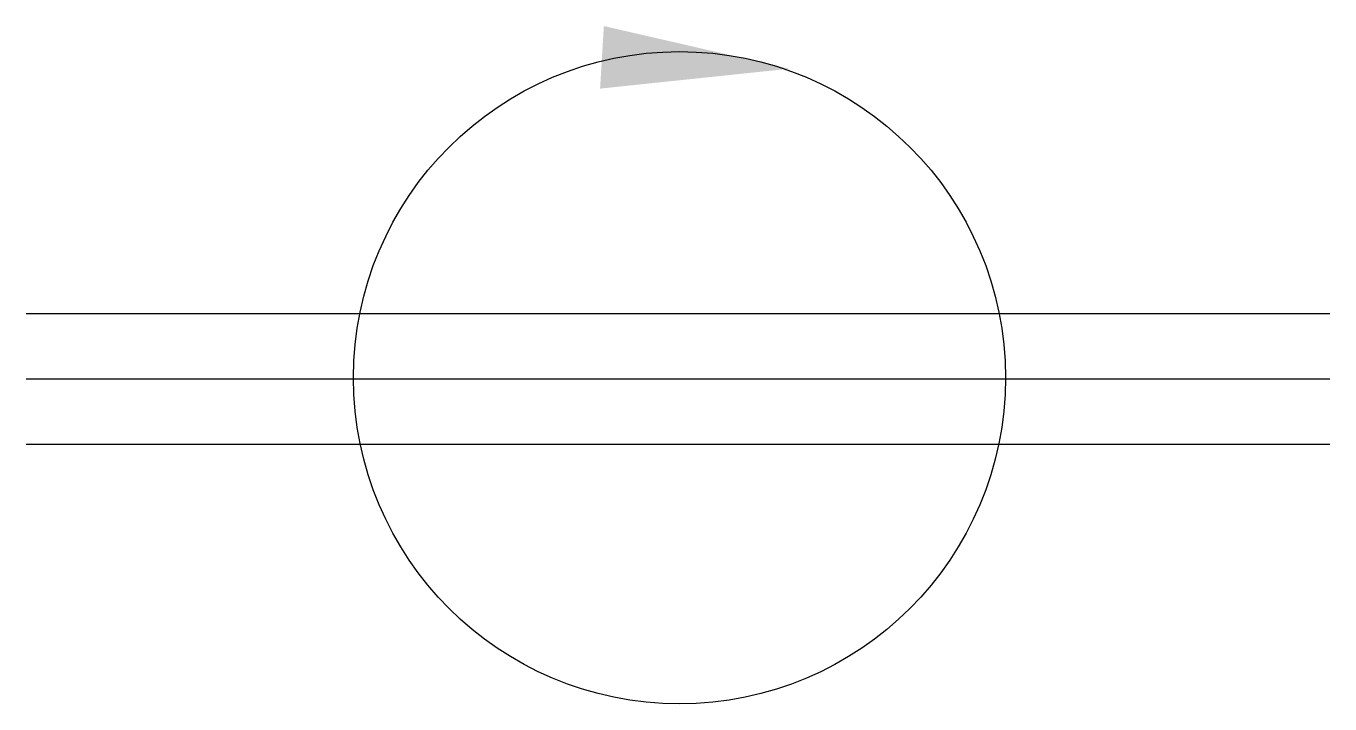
# Model space of a CAD drawing. Extents: x 492 to 512, y 273 to 283.4.
import ezdxf

# ---------------------------------------------------------------- set-up
doc = ezdxf.new("R2010")
doc.units = 0
doc.header["$LTSCALE"] = 5
doc.header["$MEASUREMENT"] = 0
doc.layers.add('11', color=1, linetype='CONTINUOUS')
doc.layers.add('12', color=2, linetype='CONTINUOUS')

msp = doc.modelspace()

# ---------------------------------------------------------------- linework, layer by layer
at = {"layer": '11'}
for p, q in [((492.01, 278.989), (512.01, 278.989)), ((492.01, 277.989), (512.01, 277.989)), ((492.01, 276.989), (512.01, 276.989))]:
    msp.add_line(p, q, dxfattribs=at)
msp.add_circle((502.033, 278.005), 5, dxfattribs=at)
at = {"layer": '12'}
msp.add_solid([(500.873, 283.397), (500.815, 282.438), (503.719, 282.743)], dxfattribs=at)

doc.saveas('drawing.dxf')
